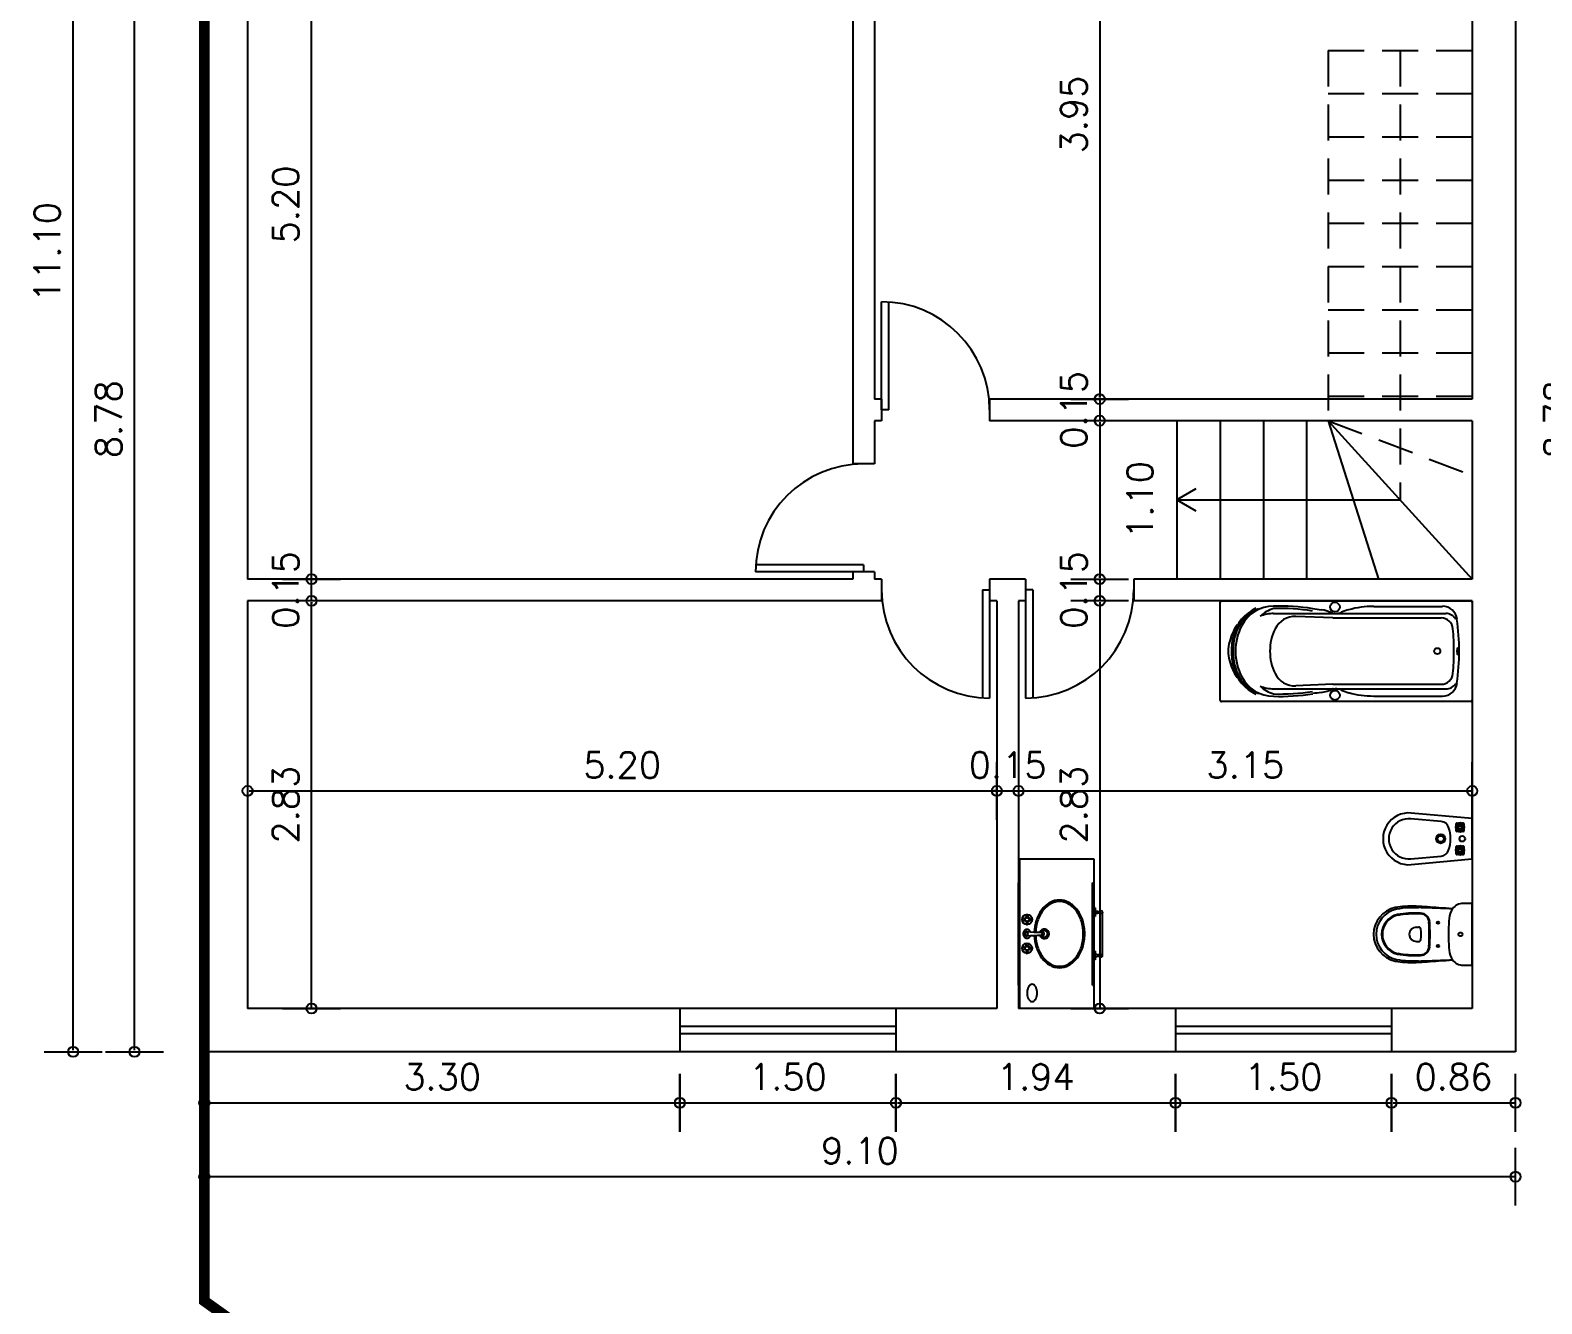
# Model space of a CAD drawing. Header units: inches. Extents: x 195 to 311, y -195 to -148.
# Drawn here: x 283.16 to 293.65, y -169.99 to -161.15 of the extents above; entities that cross this region are included whole.
import ezdxf

# ---------------------------------------------------------------- set-up
doc = ezdxf.new("R2010")
doc.units = ezdxf.units.IN
doc.header["$MEASUREMENT"] = 0
for name, pattern in [('ACAD_ISO04W100', [30.5, 24, -3, 0.5, -3]), ('DASHDOT', [25.4, 12.7, -6.35, 0, -6.35]), ('HIDDEN', [0.375, 0.25, -0.125])]:
    doc.linetypes.add(name, pattern=pattern)
doc.layers.get('0').update_dxf_attribs({"linetype": 'CONTINUOUS'})
doc.layers.get('DEFPOINTS').update_dxf_attribs({"linetype": 'CONTINUOUS'})
for name, color, linetype in [('cotas', 7, 'CONTINUOUS'), ('LIMITE', 1, 'ACAD_ISO04W100'), ('OBJECTOS', 6, 'CONTINUOUS'), ('paredes', 2, 'CONTINUOUS'), ('vão', 1, 'CONTINUOUS')]:
    doc.layers.add(name, color=color, linetype=linetype)
doc.styles.add('ROMANS', font='romans.shx', dxfattribs={"height": 0.18})
doc.dimstyles.new('LIN-100', dxfattribs={"dimtxt": 0.19, "dimasz": 0.01, "dimexe": 0.18, "dimexo": 0, "dimgap": 0.09, "dimtad": 1, "dimtoh": 1, "dimzin": 0, "dimdsep": 46, "dimtxsty": 'ROMANS', "dimblk1": 'COTA', "dimblk2": 'COTA1', "dimsah": 1, "dimcen": 0.09, "dimse1": 1, "dimse2": 1, "dimclrd": 4, "dimclre": 4, "dimadec": 0, "dimazin": 0, "dimtfac": 1, "dimtix": 1, "dimtmove": 2, "dimatfit": 3, "dimldrblk": 'COTA', "dimfxl": 0, "dimtolj": 1, "dimtzin": 0, "dimarcsym": 0})

# ---------------------------------------------------------------- blocks, each defined once
blk = doc.blocks.new('ba-200')
for p, q in [((-0.789, 0.011), (-0.789, 1.989)), ((-0.777, 2), (0, 2)), ((0.011, 1.989), (0.011, 0.011)), ((-0.744, 1.218), (-0.744, 1.763)), ((-0.687, 0.423), (-0.687, 1.791)), ((-0.652, 0.894), (-0.652, 1.753)), ((-0.126, 0.894), (-0.126, 1.753)), ((-0.09, 0.423), (-0.09, 1.791)), ((-0.033, 1.218), (-0.033, 1.763)), ((-0.687, 0.897), (-0.687, 0.912)), ((-0.652, 0.894), (-0.664, 0.6)), ((-0.126, 0.894), (-0.113, 0.6)), ((-0.09, 0.897), (-0.09, 0.912)), ((0, 0), (-0.777, 0))]:
    blk.add_line(p, q)
blk.add_lwpolyline([(-0.415, 1.884, -0.338364), (-0.415, 1.885, -0.038384), (-0.408, 1.886, -0.0164), (-0.4, 1.887, -0.011665), (-0.389, 1.887, -0.011665), (-0.379, 1.887, -0.0164), (-0.371, 1.886, -0.038384), (-0.364, 1.885, -0.338364), (-0.363, 1.884, -0.338364), (-0.364, 1.884, -0.038384), (-0.371, 1.882, -0.0164), (-0.379, 1.882, -0.011665), (-0.389, 1.881, -0.011665), (-0.4, 1.882, -0.0164), (-0.408, 1.882, -0.038384), (-0.415, 1.884, -0.338364)], format="xyb", close=True)
for centre, radius in [((-0.389, 1.722), 0.0245), ((-0.739, 0.911), 0.0376), ((-0.039, 0.911), 0.0376)]:
    blk.add_circle(centre, radius)
for centre, radius, start, end in [((-0.777, 1.989), 0.0113, 90, 180), ((0, 1.989), 0.0113, 0, 90), ((-0.627, 1.763), 0.118, 97.7548, 180), ((-0.593, 1.791), 0.0941, 122.6315, 180), ((-0.558, 1.753), 0.0941, 95.5499, 180), ((-0.389, 0.014), 1.882, 90, 97.7548), ((-0.389, 0.014), 1.841, 90, 95.5499), ((-0.389, 0.014), 1.882, 82.2452, 90), ((-0.389, 0.014), 1.841, 84.4501, 90), ((-0.22, 1.753), 0.0941, 0, 84.4501), ((-0.151, 1.763), 0.118, 0, 82.2452), ((-0.184, 1.791), 0.0941, 0, 57.3685), ((0, 1.218), 0.744, 180, 195.5065), ((-0.777, 1.218), 0.744, 344.4935, 0), ((-0.221, 1.166), 0.518, 196.5524, 203.0315), ((-0.819, 0.912), 0.132, 0, 23.0315), ((0.041, 0.912), 0.132, 156.9685, 180), ((-0.556, 1.166), 0.518, 336.9685, 343.4476), ((-0.483, 0.777), 0.235, 150.9322, 173.7512), ((-0.698, 0.897), 0.0113, 330.9322, 0), ((-0.079, 0.897), 0.0113, 180, 209.0678), ((-0.295, 0.777), 0.235, 6.2488, 29.0678), ((0.9, 0.472), 1.647, 170.7933, 181.7064), ((0.9, 0.472), 1.628, 170.7933, 181.7064), ((-2.027, 0.946), 1.318, 350.7933, 353.7512), ((-1.677, 0.472), 1.628, 358.2936, 9.2067), ((1.249, 0.946), 1.318, 186.2488, 189.2067), ((-1.677, 0.472), 1.647, 358.2936, 9.2067), ((-0.49, 0.593), 0.174, 177.6277, 244.1717), ((-0.287, 0.593), 0.174, 295.8283, 2.3723), ((-0.464, 0.423), 0.282, 180, 242.7971), ((-0.458, 0.508), 0.282, 197.3648, 222.3863), ((-0.405, 0.423), 0.282, 180, 201.9431), ((-0.389, 0.802), 0.407, 244.1717, 270), ((-0.389, 0.802), 0.407, 270, 295.8283), ((-0.313, 0.423), 0.282, 297.2029, 0), ((-0.373, 0.423), 0.282, 338.0569, 0), ((-0.319, 0.508), 0.282, 317.6137, 342.6352), ((-0.435, 0.42), 0.324, 204.9978, 255.6103), ((-0.435, 0.42), 0.311, 201.8803, 255.6103), ((-0.342, 0.42), 0.311, 284.3897, 338.1197), ((-0.342, 0.42), 0.324, 284.3897, 335.0022), ((-0.346, 0.505), 0.447, 235.8685, 255.0291), ((-0.389, 0.569), 0.447, 242.7971, 270), ((-0.389, 0.569), 0.447, 270, 297.2029), ((-0.431, 0.505), 0.447, 284.9709, 304.1315), ((-0.777, 0.011), 0.0113, 180, 270), ((-0.389, 0.602), 0.512, 255.6103, 270), ((-0.389, 0.602), 0.499, 255.6103, 270), ((-0.389, 0.346), 0.282, 255.0291, 284.9709), ((-0.389, 0.602), 0.499, 270, 284.3897), ((-0.389, 0.602), 0.512, 270, 284.3897), ((0, 0.011), 0.0113, 270, 0)]:
    blk.add_arc(centre, radius, start, end)
blk = doc.blocks.new('bid')
at = {"layer": 'OBJECTOS'}
for p, q in [((-0.094, -0.065), (-0.101, -0.072)), ((-0.101, -0.099), (-0.094, -0.106)), ((-0.091, -0.068), (-0.098, -0.075)), ((-0.098, -0.096), (-0.091, -0.103)), ((-0.062, -0.075), (-0.069, -0.068)), ((-0.069, -0.103), (-0.062, -0.096)), ((-0.059, -0.072), (-0.066, -0.065)), ((-0.066, -0.106), (-0.059, -0.099)), ((0.059, -0.072), (0.066, -0.065)), ((0.066, -0.106), (0.059, -0.099)), ((0.062, -0.075), (0.069, -0.068)), ((0.069, -0.103), (0.062, -0.096)), ((0.091, -0.068), (0.098, -0.075)), ((0.098, -0.096), (0.091, -0.103)), ((0.094, -0.065), (0.101, -0.072)), ((0.101, -0.099), (0.094, -0.106))]:
    blk.add_line(p, q, dxfattribs=at)
for points in [[(-0.14, 0), (-0.179, -0.423, 1.096946), (0.179, -0.423), (0.14, 0)], [(0.139, -0.427), (0.12, -0.215, 0.293275), (0.08, -0.164, 0.170265), (-0.08, -0.164, 0.293275), (-0.12, -0.215), (-0.139, -0.427, 1.096946)]]:
    blk.add_lwpolyline(points, format="xyb", close=True, dxfattribs=at)
for centre, radius in [((-0.08, -0.085), 0.015), ((-0.08, -0.085), 0.011), ((0, -0.069), 0.0198), ((0.08, -0.085), 0.015), ((0.08, -0.085), 0.011), ((0, -0.219), 0.0316), ((0, -0.219), 0.0216)]:
    blk.add_circle(centre, radius, dxfattribs=at)
for centre, radius, start, end in [((-0.08, -0.085), 0.0305, 149.2108, 210.7892), ((-0.101, -0.064), 0.0075, 356.8103, 273.1897), ((-0.101, -0.107), 0.0075, 86.8103, 3.1897), ((-0.08, -0.085), 0.0255, 147.4537, 212.5463), ((-0.096, -0.07), 0.00533, 200.5622, 249.4378), ((-0.096, -0.101), 0.00533, 110.5622, 159.4378), ((-0.094, -0.074), 0.00412, 187.6495, 262.3505), ((-0.094, -0.096), 0.00412, 97.6495, 172.3505), ((-0.08, -0.085), 0.0305, 59.2108, 120.7892), ((-0.08, -0.085), 0.0255, 57.4537, 122.5463), ((-0.096, -0.07), 0.00533, 20.5622, 69.4378), ((-0.096, -0.101), 0.00533, 290.5622, 339.4378), ((-0.091, -0.072), 0.00412, 7.6495, 82.3505), ((-0.091, -0.099), 0.00412, 277.6495, 352.3505), ((-0.069, -0.072), 0.00412, 97.6495, 172.3505), ((-0.069, -0.099), 0.00412, 187.6495, 262.3505), ((-0.064, -0.07), 0.00533, 110.5622, 159.4378), ((-0.064, -0.101), 0.00533, 200.5622, 249.4378), ((-0.059, -0.064), 0.0075, 266.8103, 183.1897), ((-0.066, -0.074), 0.00412, 277.6495, 352.3505), ((-0.066, -0.096), 0.00412, 7.6495, 82.3505), ((-0.059, -0.107), 0.0075, 176.8103, 93.1897), ((-0.064, -0.07), 0.00533, 290.5622, 339.4378), ((-0.064, -0.101), 0.00533, 20.5622, 69.4378), ((-0.08, -0.085), 0.0255, 327.4537, 32.5463), ((-0.08, -0.085), 0.0305, 329.2108, 30.7892), ((0.08, -0.085), 0.0305, 149.2108, 210.7892), ((0.059, -0.064), 0.0075, 356.8103, 273.1897), ((0.059, -0.107), 0.0075, 86.8103, 3.1897), ((0.08, -0.085), 0.0255, 147.4537, 212.5463), ((0.064, -0.07), 0.00533, 200.5622, 249.4378), ((0.064, -0.101), 0.00533, 110.5622, 159.4378), ((0.066, -0.074), 0.00412, 187.6495, 262.3505), ((0.066, -0.096), 0.00412, 97.6495, 172.3505), ((0.08, -0.085), 0.0305, 59.2108, 120.7892), ((0.08, -0.085), 0.0255, 57.4537, 122.5463), ((0.064, -0.07), 0.00533, 20.5622, 69.4378), ((0.064, -0.101), 0.00533, 290.5622, 339.4378), ((0.069, -0.072), 0.00412, 7.6495, 82.3505), ((0.069, -0.099), 0.00412, 277.6495, 352.3505), ((0.091, -0.072), 0.00412, 97.6495, 172.3505), ((0.091, -0.099), 0.00412, 187.6495, 262.3505), ((0.096, -0.07), 0.00533, 110.5622, 159.4378), ((0.096, -0.101), 0.00533, 200.5622, 249.4378), ((0.101, -0.064), 0.0075, 266.8103, 183.1897), ((0.094, -0.074), 0.00412, 277.6495, 352.3505), ((0.094, -0.096), 0.00412, 7.6495, 82.3505), ((0.101, -0.107), 0.0075, 176.8103, 93.1897), ((0.096, -0.07), 0.00533, 290.5622, 339.4378), ((0.096, -0.101), 0.00533, 20.5622, 69.4378), ((0.08, -0.085), 0.0255, 327.4537, 32.5463), ((0.08, -0.085), 0.0305, 329.2108, 30.7892), ((-0.08, -0.085), 0.0305, 239.2108, 300.7892), ((-0.08, -0.085), 0.0255, 237.4537, 302.5463), ((0.08, -0.085), 0.0305, 239.2108, 300.7892), ((0.08, -0.085), 0.0255, 237.4537, 302.5463)]:
    blk.add_arc(centre, radius, start, end, dxfattribs=at)
blk = doc.blocks.new('At-in')
for p, q in [((-0.215, -0.003), (-0.215, -0.06)), ((-0.05, -0.387), (-0.05, -0.372)), ((0.05, -0.387), (0.05, -0.372))]:
    blk.add_line(p, q)
blk.add_lwpolyline([(0, 0), (-0.209, 0, 0.414214), (-0.215, -0.006), (-0.215, -0.064, 0.238984), (-0.178, -0.136, 0.001601), (-0.184, -0.232, -0.004472), (-0.19, -0.312, 0.032048), (-0.194, -0.466, 0.043048), (-0.186, -0.534, 0.354689), (0, -0.685, 0.354689), (0.186, -0.534, 0.043048), (0.194, -0.466, 0.032048), (0.19, -0.312, -0.004472), (0.184, -0.232, 0.001601), (0.178, -0.136, 0.238984), (0.215, -0.064), (0.215, -0.006, 0.414214), (0.209, 0)], format="xyb", close=True)
for centre, radius in [((0, -0.082), 0.0135), ((-0.08, -0.237), 0.008), ((0.08, -0.237), 0.008)]:
    blk.add_circle(centre, radius)
for centre, radius, start, end in [((14.807, -0.845), 15, 177.2953, 177.6147), ((-0.125, -0.064), 0.09, 233.7626, 245.9848), ((-0.08, 0.037), 0.2, 245.9849, 266.4616), ((0, 1.335), 1.5, 266.4616, 270), ((0, 1.335), 1.5, 270, 273.5384), ((0.08, 0.037), 0.2, 273.5384, 294.0151), ((0.125, -0.064), 0.09, 294.0152, 306.2374), ((-14.807, -0.845), 15, 2.3853, 2.7047), ((5.314, -0.471), 5.5, 177.3915, 178.9884), ((-0.082, -0.36), 0.065, 93.2577, 178.8163), ((-0.082, -0.36), 0.06, 93.2577, 178.8163), ((0, -1.793), 1.5, 86.7423, 93.2577), ((0, -1.793), 1.495, 86.7423, 93.2577), ((0.082, -0.36), 0.065, 1.1837, 86.7423), ((0.082, -0.36), 0.06, 1.1837, 86.7423), ((-5.314, -0.471), 5.5, 1.0116, 2.6085), ((1.115, -0.394), 1.3, 179.1057, 182.1231), ((5.314, -0.471), 5.462, 178.8163, 178.9884), ((1.115, -0.394), 1.262, 179.1057, 182.1231), ((5.314, -0.471), 5.457, 178.8163, 178.9884), ((1.115, -0.394), 1.257, 179.1057, 182.1231), ((-0.035, -0.372), 0.015, 97.0541, 180), ((0, -0.387), 0.05, 180, 0), ((0, -0.655), 0.3, 82.9459, 97.0541), ((0.035, -0.372), 0.015, 0, 82.9459), ((-1.115, -0.394), 1.257, 357.8769, 0.8943), ((-5.314, -0.471), 5.457, 1.0116, 1.1837), ((-1.115, -0.394), 1.262, 357.8769, 0.8943), ((-5.314, -0.471), 5.462, 1.0116, 1.1837), ((-1.115, -0.394), 1.3, 357.8769, 0.8943), ((0.266, -0.431), 0.45, 181.5343, 192.2894), ((0.266, -0.431), 0.412, 181.5343, 192.2894), ((0.266, -0.431), 0.407, 181.5343, 192.2894), ((0, -0.489), 0.14, 192.2894, 270), ((0, -0.489), 0.135, 192.2894, 270), ((0, -0.489), 0.135, 270, 347.7106), ((0, -0.489), 0.14, 270, 347.7106), ((-0.266, -0.431), 0.407, 347.7106, 358.4657), ((-0.266, -0.431), 0.412, 347.7106, 358.4657), ((-0.266, -0.431), 0.45, 347.7106, 358.4657), ((0, -0.489), 0.178, 192.2894, 270), ((0, -0.489), 0.178, 270, 347.7106)]:
    blk.add_arc(centre, radius, start, end)
blk = doc.blocks.new('COTA')
at = {"color": 4}
blk.add_line((0, -20.1), (0, 20.1), dxfattribs=at)
at = {"color": 2}
blk.add_circle((0, 0), 3.52, dxfattribs=at)
blk = doc.blocks.new('COTA1')
at = {"color": 4}
blk.add_line((0, -20.1), (0, 20.1), dxfattribs=at)
at = {"color": 2}
blk.add_circle((0, 0), 3.52, dxfattribs=at)
blk = doc.blocks.new('*D60')
at = {"layer": 'cotas', "color": 4, "lineweight": -2}
blk.add_line((283.886, -168.228), (283.886, -159.468), dxfattribs=at)
at = {"layer": 'DEFPOINTS', "color": 0}
for p in [(283.886, -159.458), (284.371, -159.458), (284.371, -168.238)]:
    blk.add_point(p, dxfattribs=at)
at = {"layer": 'cotas', "color": 4, "lineweight": -2, "xscale": 0.01, "yscale": 0.01, "zscale": 0.01}
for name, p, rotation in [('COTA1', (283.886, -159.458), 90), ('COTA', (283.886, -168.238), 270)]:
    blk.add_blockref(name, p, dxfattribs=dict(at, rotation=rotation))
at = {"layer": 'cotas', "color": 0, "insert": (283.706, -163.848), "char_height": 0.18, "attachment_point": 5, "rotation": 90, "style": 'ROMANS'}
blk.add_mtext('\\A1;8.78', dxfattribs=at)
blk = doc.blocks.new('*D63')
at = {"layer": 'cotas', "color": 4, "lineweight": -2}
blk.add_line((284.381, -168.592), (287.661, -168.592), dxfattribs=at)
at = {"layer": 'DEFPOINTS', "color": 0}
for p in [(284.371, -168.238), (287.671, -168.238), (287.671, -168.592)]:
    blk.add_point(p, dxfattribs=at)
at = {"layer": 'cotas', "color": 4, "lineweight": -2, "xscale": 0.01, "yscale": 0.01, "zscale": 0.01, "rotation": 180}
blk.add_blockref('COTA', (284.371, -168.592), dxfattribs=at)
at = {"layer": 'cotas', "color": 4, "lineweight": -2, "xscale": 0.01, "yscale": 0.01, "zscale": 0.01}
blk.add_blockref('COTA1', (287.671, -168.592), dxfattribs=at)
at = {"layer": 'cotas', "color": 0, "insert": (286.021, -168.412), "char_height": 0.18, "attachment_point": 5, "style": 'ROMANS'}
blk.add_mtext('\\A1;3.30', dxfattribs=at)
blk = doc.blocks.new('*D64')
at = {"layer": 'cotas', "color": 4, "lineweight": -2}
blk.add_line((287.681, -168.592), (289.161, -168.592), dxfattribs=at)
at = {"layer": 'DEFPOINTS', "color": 0}
for p in [(287.671, -168.238), (289.171, -168.238), (289.171, -168.592)]:
    blk.add_point(p, dxfattribs=at)
at = {"layer": 'cotas', "color": 4, "lineweight": -2, "xscale": 0.01, "yscale": 0.01, "zscale": 0.01}
for name, p, rotation in [('COTA', (287.671, -168.592), 179.9999999999972), ('COTA1', (289.171, -168.592), 359.9999999999972)]:
    blk.add_blockref(name, p, dxfattribs=dict(at, rotation=rotation))
at = {"layer": 'cotas', "color": 0, "insert": (288.421, -168.412), "char_height": 0.18, "attachment_point": 5, "style": 'ROMANS'}
blk.add_mtext('\\A1;1.50', dxfattribs=at)
blk = doc.blocks.new('*D65')
at = {"layer": 'cotas', "color": 4, "lineweight": -2}
blk.add_line((289.181, -168.592), (291.101, -168.592), dxfattribs=at)
at = {"layer": 'DEFPOINTS', "color": 0}
for p in [(289.171, -168.238), (291.111, -168.238), (291.111, -168.592)]:
    blk.add_point(p, dxfattribs=at)
at = {"layer": 'cotas', "color": 4, "lineweight": -2, "xscale": 0.01, "yscale": 0.01, "zscale": 0.01}
for name, p, rotation in [('COTA', (289.171, -168.592), 179.9999999999972), ('COTA1', (291.111, -168.592), 359.9999999999972)]:
    blk.add_blockref(name, p, dxfattribs=dict(at, rotation=rotation))
at = {"layer": 'cotas', "color": 0, "insert": (290.141, -168.412), "char_height": 0.18, "attachment_point": 5, "style": 'ROMANS'}
blk.add_mtext('\\A1;1.94', dxfattribs=at)
blk = doc.blocks.new('*D66')
at = {"layer": 'cotas', "color": 4, "lineweight": -2}
blk.add_line((291.121, -168.592), (292.601, -168.592), dxfattribs=at)
at = {"layer": 'DEFPOINTS', "color": 0}
for p in [(291.111, -168.238), (292.611, -168.238), (292.611, -168.592)]:
    blk.add_point(p, dxfattribs=at)
at = {"layer": 'cotas', "color": 4, "lineweight": -2, "xscale": 0.01, "yscale": 0.01, "zscale": 0.01}
for name, p, rotation in [('COTA', (291.111, -168.592), 179.9999999999972), ('COTA1', (292.611, -168.592), 359.9999999999972)]:
    blk.add_blockref(name, p, dxfattribs=dict(at, rotation=rotation))
at = {"layer": 'cotas', "color": 0, "insert": (291.861, -168.412), "char_height": 0.18, "attachment_point": 5, "style": 'ROMANS'}
blk.add_mtext('\\A1;1.50', dxfattribs=at)
blk = doc.blocks.new('*D67')
at = {"layer": 'cotas', "color": 4, "lineweight": -2}
blk.add_line((292.621, -168.592), (293.461, -168.592), dxfattribs=at)
at = {"layer": 'DEFPOINTS', "color": 0}
for p in [(292.611, -168.238), (293.471, -168.238), (293.471, -168.592)]:
    blk.add_point(p, dxfattribs=at)
at = {"layer": 'cotas', "color": 4, "lineweight": -2, "xscale": 0.01, "yscale": 0.01, "zscale": 0.01}
for name, p, rotation in [('COTA', (292.611, -168.592), 179.9999999999972), ('COTA1', (293.471, -168.592), 359.9999999999972)]:
    blk.add_blockref(name, p, dxfattribs=dict(at, rotation=rotation))
at = {"layer": 'cotas', "color": 0, "insert": (293.041, -168.412), "char_height": 0.18, "attachment_point": 5, "style": 'ROMANS'}
blk.add_mtext('\\A1;0.86', dxfattribs=at)
blk = doc.blocks.new('*D68')
at = {"layer": 'cotas', "color": 4, "lineweight": -2}
blk.add_line((293.941, -168.228), (293.941, -159.468), dxfattribs=at)
at = {"layer": 'DEFPOINTS', "color": 0}
for p in [(293.471, -159.458), (293.941, -159.458), (293.471, -168.238)]:
    blk.add_point(p, dxfattribs=at)
at = {"layer": 'cotas', "color": 4, "lineweight": -2, "xscale": 0.01, "yscale": 0.01, "zscale": 0.01}
for name, p, rotation in [('COTA1', (293.941, -159.458), 90), ('COTA', (293.941, -168.238), 270)]:
    blk.add_blockref(name, p, dxfattribs=dict(at, rotation=rotation))
at = {"layer": 'cotas', "color": 0, "insert": (293.761, -163.848), "char_height": 0.18, "attachment_point": 5, "rotation": 90, "style": 'ROMANS'}
blk.add_mtext('\\A1;8.78', dxfattribs=at)
blk = doc.blocks.new('*D84')
at = {"layer": 'cotas', "color": 4, "lineweight": -2}
blk.add_line((285.115, -167.928), (285.115, -165.118), dxfattribs=at)
at = {"layer": 'DEFPOINTS', "color": 0}
for p in [(284.671, -165.108), (285.115, -165.108), (284.671, -167.938)]:
    blk.add_point(p, dxfattribs=at)
at = {"layer": 'cotas', "color": 4, "lineweight": -2, "xscale": 0.01, "yscale": 0.01, "zscale": 0.01}
for name, p, rotation in [('COTA1', (285.115, -165.108), 90), ('COTA', (285.115, -167.938), 270)]:
    blk.add_blockref(name, p, dxfattribs=dict(at, rotation=rotation))
at = {"layer": 'cotas', "color": 0, "insert": (284.935, -166.523), "char_height": 0.18, "attachment_point": 5, "rotation": 90, "style": 'ROMANS'}
blk.add_mtext('\\A1;2.83', dxfattribs=at)
blk = doc.blocks.new('*D85')
at = {"layer": 'cotas', "color": 4, "lineweight": -2}
for p, q in [((285.115, -164.948), (285.115, -164.938)), ((285.115, -165.108), (285.115, -164.958)), ((285.115, -165.118), (285.115, -165.128))]:
    blk.add_line(p, q, dxfattribs=at)
at = {"layer": 'DEFPOINTS', "color": 0}
for p in [(284.671, -164.958), (285.115, -164.958), (284.671, -165.108)]:
    blk.add_point(p, dxfattribs=at)
at = {"layer": 'cotas', "color": 4, "lineweight": -2, "xscale": 0.01, "yscale": 0.01, "zscale": 0.01}
for name, p, rotation in [('COTA1', (285.115, -164.958), 270), ('COTA', (285.115, -165.108), 90)]:
    blk.add_blockref(name, p, dxfattribs=dict(at, rotation=rotation))
at = {"layer": 'cotas', "color": 0, "insert": (284.935, -165.033), "char_height": 0.18, "attachment_point": 5, "rotation": 90, "style": 'ROMANS'}
blk.add_mtext('\\A1;0.15', dxfattribs=at)
blk = doc.blocks.new('*D86')
at = {"layer": 'cotas', "color": 4, "lineweight": -2}
blk.add_line((285.115, -164.948), (285.115, -159.768), dxfattribs=at)
at = {"layer": 'DEFPOINTS', "color": 0}
for p in [(284.671, -159.758), (285.115, -159.758), (284.671, -164.958)]:
    blk.add_point(p, dxfattribs=at)
at = {"layer": 'cotas', "color": 4, "lineweight": -2, "xscale": 0.01, "yscale": 0.01, "zscale": 0.01}
for name, p, rotation in [('COTA1', (285.115, -159.758), 90), ('COTA', (285.115, -164.958), 270)]:
    blk.add_blockref(name, p, dxfattribs=dict(at, rotation=rotation))
at = {"layer": 'cotas', "color": 0, "insert": (284.935, -162.358), "char_height": 0.18, "attachment_point": 5, "rotation": 90, "style": 'ROMANS'}
blk.add_mtext('\\A1;5.20', dxfattribs=at)
blk = doc.blocks.new('*D87')
at = {"layer": 'cotas', "color": 4, "lineweight": -2}
blk.add_line((284.681, -166.428), (289.861, -166.428), dxfattribs=at)
at = {"layer": 'DEFPOINTS', "color": 0}
for p in [(289.871, -166.428), (284.671, -167.938), (289.871, -167.938)]:
    blk.add_point(p, dxfattribs=at)
at = {"layer": 'cotas', "color": 4, "lineweight": -2, "xscale": 0.01, "yscale": 0.01, "zscale": 0.01, "rotation": 180}
blk.add_blockref('COTA', (284.671, -166.428), dxfattribs=at)
at = {"layer": 'cotas', "color": 4, "lineweight": -2, "xscale": 0.01, "yscale": 0.01, "zscale": 0.01}
blk.add_blockref('COTA1', (289.871, -166.428), dxfattribs=at)
at = {"layer": 'cotas', "color": 0, "insert": (287.271, -166.248), "char_height": 0.18, "attachment_point": 5, "style": 'ROMANS'}
blk.add_mtext('\\A1;5.20', dxfattribs=at)
blk = doc.blocks.new('*D88')
at = {"layer": 'cotas', "color": 4, "lineweight": -2}
for p, q in [((289.861, -166.428), (289.851, -166.428)), ((289.871, -166.428), (290.021, -166.428)), ((290.031, -166.428), (290.041, -166.428))]:
    blk.add_line(p, q, dxfattribs=at)
at = {"layer": 'DEFPOINTS', "color": 0}
for p in [(290.021, -166.428), (290.021, -166.428), (289.871, -167.938)]:
    blk.add_point(p, dxfattribs=at)
at = {"layer": 'cotas', "color": 4, "lineweight": -2, "xscale": 0.01, "yscale": 0.01, "zscale": 0.01}
blk.add_blockref('COTA', (289.871, -166.428), dxfattribs=at)
at = {"layer": 'cotas', "color": 4, "lineweight": -2, "xscale": 0.01, "yscale": 0.01, "zscale": 0.01, "rotation": 180}
blk.add_blockref('COTA1', (290.021, -166.428), dxfattribs=at)
at = {"layer": 'cotas', "color": 0, "insert": (289.946, -166.248), "char_height": 0.18, "attachment_point": 5, "style": 'ROMANS'}
blk.add_mtext('\\A1;0.15', dxfattribs=at)
blk = doc.blocks.new('*D89')
at = {"layer": 'cotas', "color": 4, "lineweight": -2}
blk.add_line((290.031, -166.428), (293.161, -166.428), dxfattribs=at)
at = {"layer": 'DEFPOINTS', "color": 0}
for p in [(290.021, -166.428), (293.171, -166.428), (293.171, -166.428)]:
    blk.add_point(p, dxfattribs=at)
at = {"layer": 'cotas', "color": 4, "lineweight": -2, "xscale": 0.01, "yscale": 0.01, "zscale": 0.01, "rotation": 180}
blk.add_blockref('COTA', (290.021, -166.428), dxfattribs=at)
at = {"layer": 'cotas', "color": 4, "lineweight": -2, "xscale": 0.01, "yscale": 0.01, "zscale": 0.01}
blk.add_blockref('COTA1', (293.171, -166.428), dxfattribs=at)
at = {"layer": 'cotas', "color": 0, "insert": (291.596, -166.248), "char_height": 0.18, "attachment_point": 5, "style": 'ROMANS'}
blk.add_mtext('\\A1;3.15', dxfattribs=at)
blk = doc.blocks.new('*D90')
at = {"layer": 'cotas', "color": 4, "lineweight": -2}
blk.add_line((290.585, -159.768), (290.585, -163.698), dxfattribs=at)
at = {"layer": 'DEFPOINTS', "color": 0}
for p in [(290.301, -159.758), (290.301, -163.708), (290.585, -163.708)]:
    blk.add_point(p, dxfattribs=at)
at = {"layer": 'cotas', "color": 4, "lineweight": -2, "xscale": 0.01, "yscale": 0.01, "zscale": 0.01}
for name, p, rotation in [('COTA', (290.585, -159.758), 90), ('COTA1', (290.585, -163.708), 270)]:
    blk.add_blockref(name, p, dxfattribs=dict(at, rotation=rotation))
at = {"layer": 'cotas', "color": 0, "insert": (290.405, -161.733), "char_height": 0.18, "attachment_point": 5, "rotation": 90, "style": 'ROMANS'}
blk.add_mtext('\\A1;3.95', dxfattribs=at)
blk = doc.blocks.new('*D91')
at = {"layer": 'cotas', "color": 4, "lineweight": -2}
for p, q in [((290.585, -163.698), (290.585, -163.688)), ((290.585, -163.708), (290.585, -163.858)), ((290.585, -163.868), (290.585, -163.878))]:
    blk.add_line(p, q, dxfattribs=at)
at = {"layer": 'DEFPOINTS', "color": 0}
for p in [(290.301, -163.708), (290.585, -163.858), (290.585, -163.858)]:
    blk.add_point(p, dxfattribs=at)
at = {"layer": 'cotas', "color": 4, "lineweight": -2, "xscale": 0.01, "yscale": 0.01, "zscale": 0.01}
for name, p, rotation in [('COTA', (290.585, -163.708), 270), ('COTA1', (290.585, -163.858), 90)]:
    blk.add_blockref(name, p, dxfattribs=dict(at, rotation=rotation))
at = {"layer": 'cotas', "color": 0, "insert": (290.405, -163.783), "char_height": 0.18, "attachment_point": 5, "rotation": 90, "style": 'ROMANS'}
blk.add_mtext('\\A1;0.15', dxfattribs=at)
blk = doc.blocks.new('*D92')
at = {"layer": 'cotas', "color": 4, "lineweight": -2}
blk.add_line((290.585, -163.868), (290.585, -164.948), dxfattribs=at)
at = {"layer": 'DEFPOINTS', "color": 0}
for p in [(290.585, -163.858), (290.585, -164.958), (290.821, -164.958)]:
    blk.add_point(p, dxfattribs=at)
at = {"layer": 'cotas', "color": 4, "lineweight": -2, "xscale": 0.01, "yscale": 0.01, "zscale": 0.01}
for name, p, rotation in [('COTA', (290.585, -163.858), 90), ('COTA1', (290.585, -164.958), 270)]:
    blk.add_blockref(name, p, dxfattribs=dict(at, rotation=rotation))
at = {"layer": 'cotas', "color": 0, "insert": (290.865, -164.408), "char_height": 0.18, "attachment_point": 5, "rotation": 90, "style": 'ROMANS'}
blk.add_mtext('\\A1;1.10', dxfattribs=at)
blk = doc.blocks.new('*D93')
at = {"layer": 'cotas', "color": 4, "lineweight": -2}
for p, q in [((290.585, -164.948), (290.585, -164.938)), ((290.585, -164.958), (290.585, -165.108)), ((290.585, -165.118), (290.585, -165.128))]:
    blk.add_line(p, q, dxfattribs=at)
at = {"layer": 'DEFPOINTS', "color": 0}
for p in [(290.821, -164.958), (290.585, -165.108), (290.821, -165.108)]:
    blk.add_point(p, dxfattribs=at)
at = {"layer": 'cotas', "color": 4, "lineweight": -2, "xscale": 0.01, "yscale": 0.01, "zscale": 0.01}
for name, p, rotation in [('COTA', (290.585, -164.958), 270), ('COTA1', (290.585, -165.108), 90)]:
    blk.add_blockref(name, p, dxfattribs=dict(at, rotation=rotation))
at = {"layer": 'cotas', "color": 0, "insert": (290.405, -165.033), "char_height": 0.18, "attachment_point": 5, "rotation": 90, "style": 'ROMANS'}
blk.add_mtext('\\A1;0.15', dxfattribs=at)
blk = doc.blocks.new('*D94')
at = {"layer": 'cotas', "color": 4, "lineweight": -2}
blk.add_line((290.585, -165.118), (290.585, -167.928), dxfattribs=at)
at = {"layer": 'DEFPOINTS', "color": 0}
for p in [(290.821, -165.108), (290.021, -167.938), (290.585, -167.938)]:
    blk.add_point(p, dxfattribs=at)
at = {"layer": 'cotas', "color": 4, "lineweight": -2, "xscale": 0.01, "yscale": 0.01, "zscale": 0.01}
for name, p, rotation in [('COTA', (290.585, -165.108), 90), ('COTA1', (290.585, -167.938), 270)]:
    blk.add_blockref(name, p, dxfattribs=dict(at, rotation=rotation))
at = {"layer": 'cotas', "color": 0, "insert": (290.405, -166.523), "char_height": 0.18, "attachment_point": 5, "rotation": 90, "style": 'ROMANS'}
blk.add_mtext('\\A1;2.83', dxfattribs=at)
blk = doc.blocks.new('*D95')
at = {"layer": 'cotas', "color": 4, "lineweight": -2}
blk.add_line((293.461, -169.105), (284.381, -169.105), dxfattribs=at)
at = {"layer": 'DEFPOINTS', "color": 0}
for p in [(284.371, -168.238), (293.471, -168.238), (284.371, -169.105)]:
    blk.add_point(p, dxfattribs=at)
at = {"layer": 'cotas', "color": 4, "lineweight": -2, "xscale": 0.01, "yscale": 0.01, "zscale": 0.01, "rotation": 180}
blk.add_blockref('COTA1', (284.371, -169.105), dxfattribs=at)
at = {"layer": 'cotas', "color": 4, "lineweight": -2, "xscale": 0.01, "yscale": 0.01, "zscale": 0.01}
blk.add_blockref('COTA', (293.471, -169.105), dxfattribs=at)
at = {"layer": 'cotas', "color": 0, "insert": (288.921, -168.925), "char_height": 0.18, "attachment_point": 5, "style": 'ROMANS'}
blk.add_mtext('\\A1;9.10', dxfattribs=at)
blk = doc.blocks.new('*D98')
at = {"layer": 'cotas', "color": 4, "lineweight": -2}
blk.add_line((283.46, -168.228), (283.46, -157.148), dxfattribs=at)
at = {"layer": 'DEFPOINTS', "color": 0}
for p in [(283.46, -157.138), (284.371, -157.138), (284.371, -168.238)]:
    blk.add_point(p, dxfattribs=at)
at = {"layer": 'cotas', "color": 4, "lineweight": -2, "xscale": 0.01, "yscale": 0.01, "zscale": 0.01}
for name, p, rotation in [('COTA1', (283.46, -157.138), 90), ('COTA', (283.46, -168.238), 270)]:
    blk.add_blockref(name, p, dxfattribs=dict(at, rotation=rotation))
at = {"layer": 'cotas', "color": 0, "insert": (283.28, -162.688), "char_height": 0.18, "attachment_point": 5, "rotation": 90, "style": 'ROMANS'}
blk.add_mtext('\\A1;11.10', dxfattribs=at)

msp = doc.modelspace()

# ---------------------------------------------------------------- linework, layer by layer
at = {"layer": 'LIMITE', "linetype": 'DASHDOT', "ltscale": 0.1, "const_width": 0.075}
msp.add_lwpolyline([(293.285, -176.351), (284.371, -169.968), (284.371, -165.988), (284.371, -153.988), (284.621, -150.788), (286.871, -151.388), (294.371, -151.788), (294.371, -165.988), (298.99, -170.461)], dxfattribs=at)
at = {"layer": 'OBJECTOS'}
for p, q in [((290.546, -166.902), (290.021, -166.902)), ((290.031, -167.938), (290.031, -166.902)), ((290.546, -167.938), (290.546, -166.902)), ((290.021, -167.775), (290.021, -167.065)), ((290.021, -167.065), (290.031, -167.065)), ((290.536, -167.775), (290.536, -167.065)), ((290.536, -167.065), (290.546, -167.065)), ((290.554, -167.24), (290.546, -167.24)), ((290.554, -167.3), (290.546, -167.3)), ((290.554, -167.24), (290.554, -167.3)), ((290.589, -167.277), (290.604, -167.277)), ((290.589, -167.563), (290.589, -167.277)), ((290.604, -167.563), (290.604, -167.277)), ((290.188, -167.407), (290.178, -167.407)), ((290.188, -167.432), (290.178, -167.432)), ((290.554, -167.54), (290.546, -167.54)), ((290.554, -167.54), (290.554, -167.6)), ((290.554, -167.6), (290.546, -167.6)), ((290.589, -167.563), (290.604, -167.563)), ((290.021, -167.775), (290.031, -167.775)), ((290.536, -167.775), (290.546, -167.775))]:
    msp.add_line(p, q, dxfattribs=at)
for points in [[(290.131, -167.432, 0.064197), (290.145, -167.512, 0.084664), (290.181, -167.585, 0.10637), (290.241, -167.638, 0.129253), (290.306, -167.655, 0.129253), (290.371, -167.638, 0.10637), (290.431, -167.585, 0.084664), (290.468, -167.512, 0.073859), (290.481, -167.42, 0.073859), (290.468, -167.328, 0.084664), (290.431, -167.255, 0.10637), (290.371, -167.202, 0.129253), (290.306, -167.185, 0.129253), (290.241, -167.202, 0.10637), (290.181, -167.255, 0.084664), (290.145, -167.328, 0.064197), (290.131, -167.408, 0.073859)], [(290.141, -167.432, 0.064281), (290.154, -167.509, 0.084664), (290.189, -167.579, 0.10637), (290.246, -167.629, 0.129253), (290.306, -167.645, 0.129253), (290.366, -167.629, 0.10637), (290.423, -167.579, 0.084664), (290.458, -167.509, 0.073859), (290.471, -167.42, 0.073859), (290.458, -167.331, 0.084664), (290.423, -167.261, 0.10637), (290.366, -167.211, 0.129253), (290.306, -167.195, 0.129253), (290.246, -167.211, 0.10637), (290.189, -167.261, 0.084664), (290.154, -167.331, 0.064282), (290.141, -167.408, 0.073859)], [(290.068, -167.315, -0.092006), (290.054, -167.313, 0.22555), (290.049, -167.314, 0.545507), (290.049, -167.326, 0.22555), (290.054, -167.326, -0.091872), (290.068, -167.324)], [(290.077, -167.307, 0.092006), (290.075, -167.293, -0.22555), (290.075, -167.288, -0.545507), (290.087, -167.288, -0.22555), (290.088, -167.293, 0.091872), (290.086, -167.307)], [(290.077, -167.333, -0.092006), (290.075, -167.347, 0.22555), (290.075, -167.352, 0.545507), (290.087, -167.352, 0.22555), (290.088, -167.347, -0.091872), (290.086, -167.333)], [(290.094, -167.315, 0.092006), (290.108, -167.313, -0.22555), (290.113, -167.314, -0.545507), (290.113, -167.326, -0.22555), (290.108, -167.326, 0.091872), (290.094, -167.324)], [(290.105, -167.406, 0.074665), (290.1, -167.399, 0.102013), (290.091, -167.392, 0.108254), (290.081, -167.39, 0.108254), (290.071, -167.392, 0.102013), (290.062, -167.399, 0.094273), (290.056, -167.408, 0.089446), (290.054, -167.42, 0.089446), (290.056, -167.432, 0.094273), (290.062, -167.441, 0.102013), (290.071, -167.448, 0.108254), (290.081, -167.45, 0.108254), (290.091, -167.448, 0.102013), (290.1, -167.441, 0.062865), (290.105, -167.435, 0.089446)], [(290.082, -167.404, 0.012114), (290.081, -167.404, 0.095957), (290.075, -167.405, 0.097405), (290.07, -167.409, 0.099526), (290.066, -167.414, 0.101079), (290.065, -167.42, 0.101079), (290.066, -167.426, 0.099526), (290.07, -167.431, 0.097405), (290.075, -167.434, 0.095957), (290.081, -167.436, 0.012114), (290.082, -167.436, 0.097405)], [(290.068, -167.515, -0.092006), (290.054, -167.513, 0.22555), (290.049, -167.514, 0.545507), (290.049, -167.526, 0.22555), (290.054, -167.526, -0.091872), (290.068, -167.524)], [(290.077, -167.507, 0.092006), (290.075, -167.493, -0.22555), (290.075, -167.488, -0.545507), (290.087, -167.488, -0.22555), (290.088, -167.493, 0.091872), (290.086, -167.507)], [(290.077, -167.533, -0.092006), (290.075, -167.547, 0.22555), (290.075, -167.552, 0.545507), (290.087, -167.552, 0.22555), (290.088, -167.547, -0.091872), (290.086, -167.533)], [(290.094, -167.515, 0.092006), (290.108, -167.513, -0.22555), (290.113, -167.514, -0.545507), (290.113, -167.526, -0.22555), (290.108, -167.526, 0.091872), (290.094, -167.524)]]:
    msp.add_lwpolyline(points, format="xyb", dxfattribs=at)
msp.add_lwpolyline([(290.151, -167.83, 0.05934), (290.148, -167.806, 0.072877), (290.141, -167.787, 0.106718), (290.128, -167.774, 0.155603), (290.116, -167.77, 0.155603), (290.104, -167.774, 0.106718), (290.091, -167.787, 0.072877), (290.084, -167.806, 0.05934), (290.081, -167.83, 0.05934), (290.084, -167.854, 0.072877), (290.091, -167.872, 0.106718), (290.104, -167.886, 0.155603), (290.116, -167.89, 0.155603), (290.128, -167.886, 0.106718), (290.141, -167.872, 0.072877), (290.148, -167.854, 0.05934)], format="xyb", close=True, dxfattribs=at)
for centre, radius in [((290.081, -167.32), 0.035), ((290.081, -167.32), 0.0135), ((290.078, -167.42), 0.01), ((290.081, -167.52), 0.035), ((290.081, -167.52), 0.0135)]:
    msp.add_circle(centre, radius, dxfattribs=at)
for centre, radius, start, end in [((290.081, -167.32), 0.0165, 105.918, 164.082), ((290.081, -167.32), 0.0165, 195.9198, 254.082), ((290.081, -167.32), 0.0165, 15.918, 74.0802), ((290.081, -167.32), 0.0165, 285.9198, 344.0802), ((290.601, -167.058), 0.207, 256.8038, 266.1379), ((290.601, -167.482), 0.207, 93.8621, 103.1962), ((290.596, -167.27), 0.01, 23.2314, 221.4096), ((290.596, -167.27), 0.01, 318.5904, 17.2216), ((290.202, -166.058), 1.351, 264.858, 268.974), ((290.202, -168.782), 1.351, 91.026, 95.142), ((290.201, -167.42), 0.033, 198.8657, 161.1343), ((290.178, -167.42), 0.0125, 238.2871, 121.7129), ((290.178, -167.42), 0.0105, 270, 90), ((290.201, -167.42), 0.023, 212.9207, 147.0793), ((290.188, -167.42), 0.0125, 270, 90), ((290.081, -167.52), 0.0165, 105.918, 164.082), ((290.081, -167.52), 0.0165, 195.9198, 254.082), ((290.081, -167.52), 0.0165, 15.918, 74.0802), ((290.081, -167.52), 0.0165, 285.9198, 344.0802), ((290.601, -167.358), 0.207, 256.8038, 266.1379), ((290.601, -167.782), 0.207, 93.8621, 103.1962), ((290.596, -167.57), 0.01, 138.5904, 17.2216), ((290.596, -167.57), 0.01, 23.2314, 41.4096)]:
    msp.add_arc(centre, radius, start, end, dxfattribs=at)
at = {"layer": 'paredes'}
for p, q in [((284.371, -159.458), (284.371, -168.238)), ((293.471, -159.458), (293.471, -168.238)), ((284.671, -159.758), (284.671, -164.958)), ((288.871, -159.758), (288.871, -164.158)), ((289.021, -159.758), (289.021, -163.708)), ((293.171, -159.758), (293.171, -163.708)), ((289.071, -163.708), (289.021, -163.708)), ((289.071, -163.708), (289.071, -163.858)), ((289.821, -163.708), (289.821, -163.858)), ((293.171, -163.708), (289.821, -163.708)), ((289.021, -163.858), (289.021, -164.158)), ((289.071, -163.858), (289.021, -163.858)), ((293.171, -163.858), (289.821, -163.858)), ((293.171, -163.858), (293.171, -164.958)), ((289.021, -164.158), (288.871, -164.158)), ((288.871, -164.908), (288.871, -164.958)), ((289.021, -164.908), (288.871, -164.908)), ((289.021, -164.908), (289.021, -164.958)), ((288.871, -164.958), (284.671, -164.958)), ((289.071, -164.958), (289.021, -164.958)), ((289.071, -164.958), (289.071, -165.108)), ((289.821, -164.958), (289.821, -165.108)), ((290.071, -164.958), (289.821, -164.958)), ((290.071, -164.958), (290.071, -165.108)), ((290.821, -164.958), (290.821, -165.108)), ((293.171, -164.958), (290.821, -164.958)), ((284.671, -165.108), (284.671, -167.938)), ((289.071, -165.108), (284.671, -165.108)), ((289.871, -165.108), (289.821, -165.108)), ((289.871, -165.108), (289.871, -167.938)), ((290.021, -165.108), (290.021, -167.938)), ((290.071, -165.108), (290.021, -165.108)), ((293.171, -165.108), (290.821, -165.108)), ((293.171, -165.108), (293.171, -167.938)), ((287.671, -167.938), (284.671, -167.938)), ((287.671, -167.938), (287.671, -168.238)), ((289.171, -167.938), (289.171, -168.238)), ((289.871, -167.938), (289.171, -167.938)), ((291.111, -167.938), (290.021, -167.938)), ((291.111, -167.938), (291.111, -168.238)), ((292.611, -167.938), (292.611, -168.238)), ((293.171, -167.938), (292.611, -167.938)), ((287.671, -168.238), (284.371, -168.238)), ((291.111, -168.238), (289.171, -168.238)), ((293.471, -168.238), (292.611, -168.238))]:
    msp.add_line(p, q, dxfattribs=at)
at = {"layer": 'vão', "linetype": 'HIDDEN'}
for p, q in [((292.171, -161.288), (292.171, -163.858)), ((292.171, -161.288), (293.171, -161.288)), ((292.671, -161.288), (292.671, -164.408)), ((292.171, -161.588), (293.171, -161.588)), ((292.171, -161.888), (293.171, -161.888)), ((292.171, -162.188), (293.171, -162.188)), ((292.171, -162.488), (293.171, -162.488)), ((292.171, -162.788), (293.171, -162.788)), ((292.171, -163.088), (293.171, -163.088)), ((292.171, -163.388), (293.171, -163.388)), ((292.171, -163.688), (293.171, -163.688)), ((292.171, -163.858), (293.171, -164.238))]:
    msp.add_line(p, q, dxfattribs=at)
at = {"layer": 'vão'}
for p, q in [((289.071, -163.783), (289.071, -163.033)), ((289.121, -163.783), (289.121, -163.035)), ((289.121, -163.783), (289.071, -163.783)), ((291.121, -163.858), (291.121, -164.958)), ((291.421, -163.858), (291.421, -164.958)), ((291.721, -163.858), (291.721, -164.958)), ((292.021, -163.858), (292.021, -164.958)), ((292.171, -163.858), (293.171, -164.958)), ((292.171, -163.858), (292.521, -164.958)), ((291.252, -164.332), (291.121, -164.408)), ((291.121, -164.408), (292.671, -164.408)), ((291.121, -164.408), (291.252, -164.483)), ((288.946, -164.908), (288.196, -164.908)), ((288.946, -164.858), (288.198, -164.858)), ((288.946, -164.858), (288.946, -164.908)), ((289.771, -165.033), (289.771, -165.781)), ((289.771, -165.033), (289.821, -165.033)), ((289.821, -165.033), (289.821, -165.783)), ((290.071, -165.033), (290.071, -165.783)), ((290.121, -165.033), (290.071, -165.033)), ((290.121, -165.033), (290.121, -165.781)), ((289.171, -167.938), (287.671, -167.938)), ((292.611, -167.938), (291.111, -167.938)), ((289.171, -168.063), (287.671, -168.063)), ((292.611, -168.063), (291.111, -168.063)), ((289.171, -168.113), (287.671, -168.113)), ((292.611, -168.113), (291.111, -168.113)), ((289.171, -168.238), (287.671, -168.238)), ((292.611, -168.238), (291.111, -168.238))]:
    msp.add_line(p, q, dxfattribs=at)
for centre, start, end in [((289.071, -163.783), 0, 90), ((288.946, -164.908), 90, 180), ((289.821, -165.033), 180, 270), ((290.071, -165.033), 270, 0)]:
    msp.add_arc(centre, 0.75, start, end, dxfattribs=at)

# ---------------------------------------------------------------- block references
at = {"layer": 'OBJECTOS', "xscale": 0.8749999999999751, "yscale": 0.8749999999999751, "zscale": 0.8749999999999734, "rotation": 270}
msp.add_blockref('ba-200', (291.421, -165.798), dxfattribs=at)
at = {"layer": 'OBJECTOS', "rotation": 270}
for name, p in [('bid', (293.171, -166.76)), ('At-in', (293.171, -167.423))]:
    msp.add_blockref(name, p, dxfattribs=at)

# ---------------------------------------------------------------- dimensions: what is measured, and where the dimension line sits
at = {"layer": 'cotas'}
for p1, p2, distance, picture, middle in [((284.371, -168.238), (284.371, -157.138), 0.911, '*D98', (283.28, -162.688)), ((284.371, -168.238), (284.371, -159.458), 0.485, '*D60', (283.706, -163.848)), ((293.471, -168.238), (293.471, -159.458), -0.469, '*D68', (293.761, -163.848)), ((290.301, -159.758), (290.301, -163.708), 0.284, '*D90', (290.405, -161.733)), ((284.671, -167.938), (284.671, -165.108), -0.444, '*D84', (284.935, -166.523)), ((284.671, -167.938), (289.871, -167.938), 1.509, '*D87', (287.271, -166.248)), ((284.371, -168.238), (287.671, -168.238), -0.355, '*D63', (286.021, -168.412)), ((293.471, -168.238), (284.371, -168.238), 0.867, '*D95', (288.921, -168.925))]:
    dim = msp.add_aligned_dim(p1=p1, p2=p2, distance=distance, dimstyle='LIN-100', dxfattribs=at)
    dim.commit()
    dim.dimension.update_dxf_attribs({"geometry": picture, "text_midpoint": middle})
for base, p1, p2, angle, picture, middle in [((285.115, -159.758), (284.671, -164.958), (284.671, -159.758), 270, '*D86', (284.935, -162.358)), ((290.585, -163.858), (290.301, -163.708), (290.585, -163.858), 90, '*D91', (290.405, -163.783)), ((285.115, -164.958), (284.671, -165.108), (284.671, -164.958), 270, '*D85', (284.935, -165.033)), ((290.585, -165.108), (290.821, -164.958), (290.821, -165.108), 90, '*D93', (290.405, -165.033)), ((290.585, -167.938), (290.821, -165.108), (290.021, -167.938), 90, '*D94', (290.405, -166.523)), ((290.021, -166.428), (289.871, -167.938), (290.021, -166.428), 180, '*D88', (289.946, -166.248)), ((293.171, -166.428), (290.021, -166.428), (293.171, -166.428), 180, '*D89', (291.596, -166.248)), ((289.171, -168.592), (287.671, -168.238), (289.171, -168.238), 180, '*D64', (288.421, -168.412)), ((291.111, -168.592), (289.171, -168.238), (291.111, -168.238), 180, '*D65', (290.141, -168.412)), ((292.611, -168.592), (291.111, -168.238), (292.611, -168.238), 180, '*D66', (291.861, -168.412)), ((293.471, -168.592), (292.611, -168.238), (293.471, -168.238), 180, '*D67', (293.041, -168.412))]:
    dim = msp.add_linear_dim(base=base, p1=p1, p2=p2, angle=angle, dimstyle='LIN-100', dxfattribs=at)
    dim.commit()
    dim.dimension.update_dxf_attribs({"geometry": picture, "text_midpoint": middle})
dim = msp.add_linear_dim(base=(290.585, -164.958), p1=(290.585, -163.858), p2=(290.821, -164.958), angle=90, dimstyle='LIN-100', dxfattribs=at)
dim.commit()
dim.dimension.update_dxf_attribs({"geometry": '*D92', "text_midpoint": (290.865, -164.408), "dimtype": 160})

doc.saveas('drawing.dxf')
